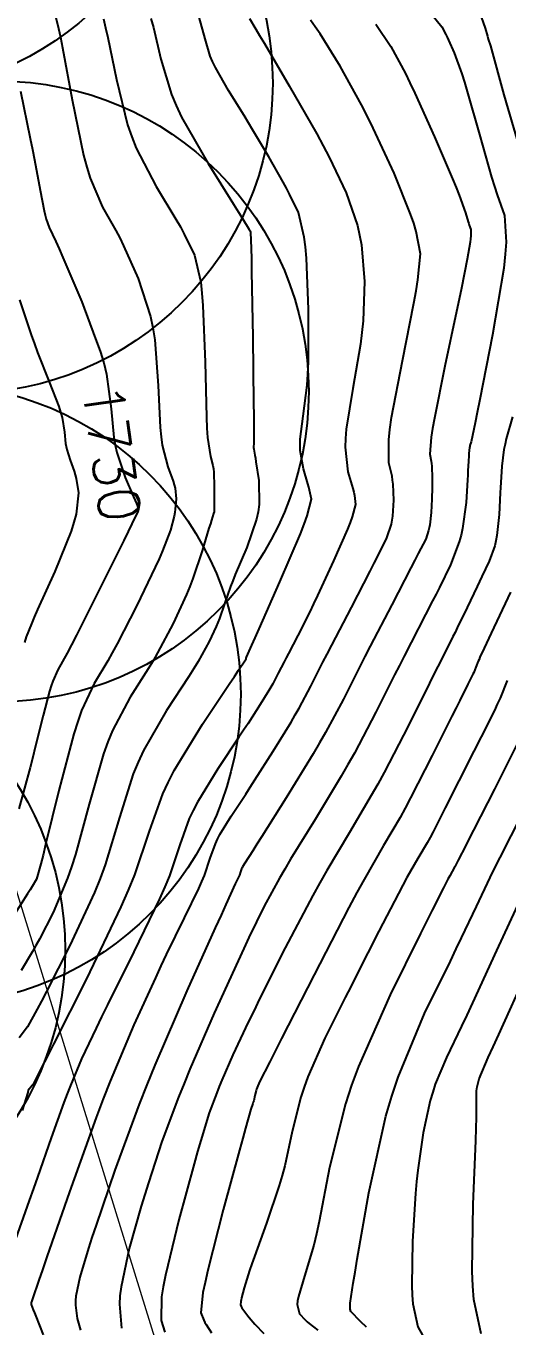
# Model space of a CAD drawing. Header units: metres. Extents: x 837117 to 838477, y 1189012 to 1191015.
# Drawn here: x 837739.2 to 837784.2, y 1189837.8 to 1189959.3 of the extents above; entities that cross this region are included whole.
import ezdxf

# ---------------------------------------------------------------- set-up
doc = ezdxf.new("R2010")
doc.units = ezdxf.units.M
doc.header["$LTSCALE"] = 0.3
for name, color, linetype in [('CIRCULOS', 60, 'Continuous'), ('COTAS 10', 1, 'Continuous'), ('COTAS INT', 252, 'Continuous')]:
    doc.layers.add(name, color=color, linetype=linetype)
doc.layers.add('Linea_Tendencia', color=51, linetype='Continuous', lineweight=20)
doc.styles.get("Standard").update_dxf_attribs({"font": 'simplex.shx'})

msp = doc.modelspace()

# ---------------------------------------------------------------- linework, layer by layer
at = {"layer": 'CIRCULOS'}
for centre in [(837725.715, 1189981.998), (837733.283, 1189954.003), (837736.655, 1189925.199), (837730.294, 1189896.905), (837713.869, 1189873.005)]:
    msp.add_circle(centre, 29, dxfattribs=at)
at = {"layer": 'COTAS 10'}
for points, elevation in [([(837760.11, 1189960.037), (837760.698, 1189959.057), (837761.059, 1189958.45), (837761.506, 1189957.696), (837763.834, 1189953.761), (837766.409, 1189949.256), (837767.011, 1189948.142), (837767.565, 1189947.087), (837769.163, 1189943.761), (837770.207, 1189940.698), (837770.411, 1189939.809), (837770.579, 1189938.901), (837770.875, 1189935.473), (837770.742, 1189931.783), (837770.638, 1189930.71), (837770.505, 1189929.615), (837769.784, 1189925.473), (837769.16, 1189921.672), (837769.089, 1189920.791), (837769.061, 1189919.984), (837769.328, 1189917.691), (837769.774, 1189916.124), (837769.86, 1189915.776), (837769.929, 1189915.464), (837770.04, 1189914.648), (837769.725, 1189913.489), (837769.525, 1189912.961), (837769.276, 1189912.343), (837767.97, 1189909.367), (837766.469, 1189906.134), (837766.098, 1189905.354), (837765.746, 1189904.625), (837764.633, 1189902.41), (837763.754, 1189900.719), (837763.548, 1189900.321), (837763.359, 1189899.953), (837762.812, 1189898.874), (837762.287, 1189897.891), (837762.111, 1189897.584), (837761.921, 1189897.261), (837761.126, 1189895.965), (837759.979, 1189894.192), (837759.568, 1189893.568), (837759.117, 1189892.887), (837757.147, 1189889.944), (837755.246, 1189886.837), (837754.837, 1189886.052), (837754.479, 1189885.299), (837753.61, 1189882.853), (837752.624, 1189879.958), (837752.191, 1189878.923), (837751.69, 1189877.787), (837749.304, 1189872.841), (837746.827, 1189867.897), (837746.269, 1189866.762), (837745.765, 1189865.728), (837744.406, 1189862.841), (837743.362, 1189860.359), (837743.057, 1189859.58), (837742.746, 1189858.762), (837741.565, 1189855.48), (837740.277, 1189851.793), (837739.899, 1189850.72), (837739.511, 1189849.624), (837738.031, 1189845.48)], 1740), ([(837738.698, 1189953.238), (837739.598, 1189948.832), (837739.805, 1189947.792), (837739.994, 1189946.83), (837740.524, 1189944.005), (837740.904, 1189942.062), (837740.999, 1189941.656), (837741.089, 1189941.307), (837741.377, 1189940.524), (837742.001, 1189939.208), (837742.303, 1189938.524), (837742.662, 1189937.701), (837744.426, 1189933.573), (837745.727, 1189930.1), (837746.146, 1189928.977), (837746.478, 1189927.859), (837746.746, 1189926.809), (837747.193, 1189923.573), (837747.414, 1189920.888), (837747.54, 1189920.184), (837747.694, 1189919.498), (837748.484, 1189917.163), (837749.267, 1189915.362), (837749.416, 1189915.011), (837749.537, 1189914.725), (837749.726, 1189914.229), (837749.719, 1189914.144), (837749.714, 1189914.117), (837749.708, 1189914.089), (837749.679, 1189913.975), (837749.122, 1189912.817), (837748.783, 1189912.13), (837748.365, 1189911.284), (837746.192, 1189906.909), (837743.94, 1189902.431), (837743.473, 1189901.522), (837743.074, 1189900.755), (837742.198, 1189899.178), (837741.723, 1189898.135), (837741.577, 1189897.705), (837741.425, 1189897.213), (837740.822, 1189894.929), (837740.082, 1189891.958), (837739.842, 1189891.033), (837739.588, 1189890.064), (837738.547, 1189886.197)], 1730), ([(837784.532, 1189906.45), (837783.254, 1189903.747), (837782.971, 1189903.149), (837782.719, 1189902.615), (837782.066, 1189901.229), (837781.673, 1189900.371), (837781.585, 1189900.17), (837781.505, 1189899.986), (837781.292, 1189899.453), (837781.084, 1189898.945), (837781.007, 1189898.776), (837780.922, 1189898.595), (837780.547, 1189897.841), (837779.775, 1189896.312), (837779.44, 1189895.642), (837779.052, 1189894.867), (837777.212, 1189891.176), (837775.187, 1189887.221), (837774.682, 1189886.278), (837774.201, 1189885.402), (837772.664, 1189882.788), (837770.828, 1189879.607), (837770.158, 1189878.374), (837769.418, 1189876.988), (837766.162, 1189870.71), (837763.121, 1189864.75), (837762.517, 1189863.565), (837762.017, 1189862.582), (837761.067, 1189860.71), (837760.83, 1189860.173), (837760.777, 1189860.03), (837760.731, 1189859.891), (837760.612, 1189859.412), (837760.507, 1189858.937), (837760.47, 1189858.8), (837760.43, 1189858.661), (837760.254, 1189858.139), (837759.734, 1189856.37), (837759.477, 1189855.444), (837759.171, 1189854.329), (837757.654, 1189848.727), (837756.215, 1189843.097), (837755.957, 1189841.964), (837755.76, 1189841.015), (837755.559, 1189839.127), (837755.832, 1189838.422), (837755.935, 1189838.22), (837756.049, 1189838.014), (837756.561, 1189837.244)], 1750), ([(837781.784, 1189837.147), (837781.102, 1189840.375), (837781.001, 1189841.613), (837780.937, 1189843.001), (837781.023, 1189849.26), (837781.278, 1189855.193), (837781.32, 1189856.376), (837781.351, 1189857.359), (837781.361, 1189859.249), (837781.357, 1189859.871), (837781.379, 1189860.055), (837781.411, 1189860.245), (837781.609, 1189860.972), (837782.454, 1189862.969), (837782.893, 1189863.958), (837783.422, 1189865.137), (837786.076, 1189870.972)], 1760)]:
    msp.add_lwpolyline(points, dxfattribs=dict(at, elevation=elevation))
at = {"layer": 'COTAS INT'}
for points, elevation in [([(837741.852, 1189960.764), (837742.261, 1189959.122), (837742.429, 1189958.298), (837742.622, 1189957.314), (837743.516, 1189952.429), (837744.595, 1189947.288), (837744.903, 1189946.143), (837745.216, 1189945.119), (837746.382, 1189942.429), (837747.618, 1189940.248), (837747.975, 1189939.545), (837748.339, 1189938.8), (837749.705, 1189935.752), (837750.849, 1189932.194), (837751.073, 1189931.127), (837751.256, 1189930.026), (837751.579, 1189925.752), (837751.752, 1189921.845), (837751.84, 1189920.974), (837751.945, 1189920.195), (837752.469, 1189918.145), (837752.979, 1189916.805), (837753.075, 1189916.473), (837753.152, 1189916.159), (837753.268, 1189915.169), (837753.177, 1189914.186), (837753.123, 1189913.876), (837753.057, 1189913.55), (837752.715, 1189912.238), (837751.978, 1189910.298), (837751.662, 1189909.576), (837751.298, 1189908.775), (837749.58, 1189905.213), (837747.73, 1189901.61), (837747.282, 1189900.782), (837746.862, 1189900.027), (837745.579, 1189897.913), (837744.403, 1189895.385), (837744.051, 1189894.369), (837743.687, 1189893.216), (837742.276, 1189887.913), (837741.051, 1189882.872), (837740.804, 1189881.885), (837740.598, 1189881.076), (837740.188, 1189879.628), (837739.79, 1189878.954), (837739.591, 1189878.632), (837739.354, 1189878.252), (837738.176, 1189876.39)], 1732), ([(837750.896, 1189960.039), (837751.136, 1189959.208), (837751.81, 1189956.238), (837752.806, 1189952.95), (837753.25, 1189951.919), (837753.767, 1189950.835), (837756.238, 1189946.485), (837758.621, 1189942.688), (837759.082, 1189941.953), (837759.457, 1189941.355), (837760.092, 1189940.339), (837760.156, 1189940.227), (837760.171, 1189940.199), (837760.184, 1189940.173), (837760.223, 1189940.092), (837760.272, 1189938.544), (837760.292, 1189937.594), (837760.314, 1189936.418), (837760.417, 1189930.285), (837760.505, 1189924.123), (837760.517, 1189922.928), (837760.525, 1189921.955), (837760.51, 1189920.285), (837760.481, 1189920.075), (837760.48, 1189920.021), (837760.481, 1189919.969), (837760.511, 1189919.799), (837760.616, 1189919.256), (837760.665, 1189918.969), (837760.723, 1189918.623), (837761.004, 1189916.88), (837761.035, 1189914.623), (837760.934, 1189913.953), (837760.786, 1189913.262), (837759.858, 1189910.606), (837758.786, 1189908.106), (837758.547, 1189907.514), (837758.333, 1189906.965), (837757.772, 1189905.348), (837757.313, 1189903.996), (837757.165, 1189903.615), (837757.007, 1189903.232), (837756.357, 1189901.823), (837755.309, 1189899.967), (837754.9, 1189899.301), (837754.439, 1189898.57), (837752.342, 1189895.383), (837750.187, 1189891.649), (837749.689, 1189890.574), (837749.233, 1189889.481), (837747.943, 1189885.383), (837746.619, 1189880.985), (837746.143, 1189879.702), (837745.618, 1189878.392), (837743.325, 1189873.426), (837741.131, 1189869.13), (837740.669, 1189868.241), (837740.27, 1189867.483), (837739.351, 1189865.833), (837738.584, 1189864.822)], 1736), ([(837746.447, 1189959.997), (837746.663, 1189959.168), (837746.879, 1189958.261), (837747.663, 1189954.333), (837748.712, 1189950.1), (837749.096, 1189949), (837749.52, 1189947.931), (837751.388, 1189944.333), (837753.236, 1189941.287), (837753.647, 1189940.566), (837754.016, 1189939.898), (837754.985, 1189937.93), (837755.552, 1189935.411), (837755.668, 1189934.395), (837755.765, 1189933.242), (837755.966, 1189927.93), (837756.09, 1189922.802), (837756.14, 1189921.764), (837756.196, 1189920.893), (837756.454, 1189919.126), (837756.691, 1189918.275), (837756.735, 1189917.98), (837756.769, 1189917.659), (837756.813, 1189916.287), (837756.802, 1189915.023), (837756.801, 1189914.77), (837756.802, 1189914.559), (837756.82, 1189914.015), (837756.815, 1189913.976), (837756.808, 1189913.938), (837756.76, 1189913.795), (837756.558, 1189913.174), (837756.454, 1189912.834), (837756.328, 1189912.421), (837755.699, 1189910.323), (837754.814, 1189907.713), (837754.527, 1189906.978), (837754.222, 1189906.238), (837752.969, 1189903.518), (837751.519, 1189900.788), (837751.091, 1189900.041), (837750.65, 1189899.298), (837748.961, 1189896.648), (837747.295, 1189893.517), (837746.87, 1189892.472), (837746.46, 1189891.349), (837745.109, 1189886.648), (837743.835, 1189881.928), (837743.473, 1189880.794), (837743.108, 1189879.734), (837741.757, 1189876.527), (837740.461, 1189874.042), (837740.13, 1189873.437), (837739.812, 1189872.868), (837738.763, 1189871.111)], 1734), ([(837738.876, 1189858.027), (837739.419, 1189859.703), (837739.461, 1189859.925), (837739.485, 1189859.983), (837739.513, 1189860.039), (837739.655, 1189860.229), (837739.804, 1189860.388), (837739.837, 1189860.424), (837739.865, 1189860.458), (837739.938, 1189860.554), (837740.728, 1189862.099), (837741.208, 1189863.046), (837741.802, 1189864.218), (837744.894, 1189870.326), (837748.128, 1189877.05), (837748.812, 1189878.611), (837749.404, 1189880.041), (837750.776, 1189884.118), (837752.006, 1189887.613), (837752.507, 1189888.676), (837753.079, 1189889.781), (837755.724, 1189894.118), (837758.227, 1189897.842), (837758.709, 1189898.561), (837759.099, 1189899.145), (837759.746, 1189900.127), (837759.791, 1189900.225), (837759.813, 1189900.279), (837759.845, 1189900.373), (837760.338, 1189901.51), (837760.64, 1189902.194), (837761.013, 1189903.037), (837762.955, 1189907.418), (837764.873, 1189911.903), (837765.23, 1189912.813), (837765.512, 1189913.579), (837765.903, 1189915.148), (837765.727, 1189915.964), (837765.652, 1189916.257), (837765.565, 1189916.578), (837765.155, 1189917.976), (837764.858, 1189919.692), (837764.843, 1189920.214), (837764.857, 1189920.756), (837765.147, 1189922.879), (837765.515, 1189925.785), (837765.578, 1189926.819), (837765.623, 1189927.953), (837765.646, 1189932.879), (837765.446, 1189937.66), (837765.352, 1189938.701), (837765.24, 1189939.621), (837764.693, 1189941.927), (837763.869, 1189943.64), (837763.582, 1189944.186), (837763.269, 1189944.764), (837761.927, 1189947.112), (837760.428, 1189949.618), (837760.017, 1189950.295), (837759.608, 1189950.966), (837758.143, 1189953.328), (837756.923, 1189955.476), (837756.668, 1189956.011), (837756.449, 1189956.52), (837755.957, 1189958.143), (837755.394, 1189960.155)], 1738), ([(837777.155, 1189960.412), (837778.098, 1189959.266), (837778.484, 1189958.546), (837778.607, 1189958.295), (837778.737, 1189958.022), (837779.266, 1189956.849), (837779.978, 1189954.876), (837780.223, 1189954.098), (837780.49, 1189953.22), (837781.628, 1189949.211), (837782.762, 1189945.21), (837783.027, 1189944.337), (837783.27, 1189943.566), (837783.969, 1189941.628), (837784.136, 1189939.146), (837784.043, 1189938.031), (837783.891, 1189936.732), (837782.839, 1189930.498), (837781.653, 1189924.437), (837781.416, 1189923.247), (837781.219, 1189922.268), (837780.835, 1189920.498), (837780.732, 1189920.136), (837780.711, 1189920.046), (837780.694, 1189919.96), (837780.658, 1189919.687), (837780.641, 1189919.387), (837780.635, 1189919.284), (837780.629, 1189919.173), (837780.603, 1189918.701), (837780.549, 1189917.784), (837780.525, 1189917.393), (837780.497, 1189916.942), (837780.367, 1189914.816), (837780.05, 1189912.396), (837779.905, 1189911.759), (837779.736, 1189911.137), (837778.918, 1189909.011), (837777.874, 1189906.886), (837777.562, 1189906.264), (837777.239, 1189905.628), (837774.569, 1189900.455), (837774.137, 1189899.608), (837773.689, 1189898.723), (837771.934, 1189895.222), (837769.93, 1189891.412), (837769.326, 1189890.333), (837768.699, 1189889.244), (837766.257, 1189885.222), (837763.953, 1189881.489), (837763.414, 1189880.581), (837762.917, 1189879.728), (837761.48, 1189877.101), (837760.059, 1189874.187), (837759.572, 1189873.152), (837759.046, 1189872.018), (837756.809, 1189867.101), (837754.541, 1189861.88), (837753.994, 1189860.555), (837753.483, 1189859.282), (837751.93, 1189855.12), (837750.655, 1189851.262), (837750.319, 1189850.18), (837749.99, 1189849.093), (837748.864, 1189845.12), (837748.1, 1189841.539), (837747.999, 1189840.698), (837747.946, 1189839.923), (837748.157, 1189837.672)], 1746), ([(837781.625, 1189960.634), (837782.146, 1189959.15), (837782.376, 1189958.39), (837782.454, 1189958.124), (837782.643, 1189957.478), (837783.916, 1189952.925), (837785.33, 1189948.02)], 1748), ([(837740.841, 1189837.071), (837740.167, 1189838.794), (837740.035, 1189839.131), (837739.927, 1189839.406), (837739.736, 1189839.89), (837739.732, 1189840.025), (837739.741, 1189840.08), (837739.755, 1189840.142), (837739.846, 1189840.429), (837740.451, 1189842.167), (837740.79, 1189843.144), (837741.203, 1189844.336), (837743.313, 1189850.429), (837745.814, 1189857.38), (837746.473, 1189859.111), (837747.118, 1189860.759), (837749.329, 1189866.016), (837751.34, 1189870.416), (837751.86, 1189871.524), (837752.363, 1189872.584), (837754.047, 1189876.016), (837755.375, 1189878.769), (837755.654, 1189879.401), (837755.895, 1189879.977), (837756.444, 1189881.588), (837756.927, 1189882.949), (837757.126, 1189883.368), (837757.354, 1189883.805), (837758.412, 1189885.534), (837759.772, 1189887.589), (837760.189, 1189888.231), (837760.624, 1189888.905), (837762.343, 1189891.603), (837763.998, 1189894.299), (837764.392, 1189894.972), (837764.759, 1189895.612), (837765.853, 1189897.657), (837766.99, 1189899.902), (837767.383, 1189900.668), (837767.811, 1189901.497), (837769.643, 1189905.015), (837771.4, 1189908.405), (837771.782, 1189909.153), (837772.118, 1189909.819), (837772.953, 1189911.536), (837773.384, 1189912.791), (837773.465, 1189913.165), (837773.53, 1189913.551), (837773.627, 1189915.041), (837773.549, 1189916.527), (837773.503, 1189916.91), (837773.448, 1189917.281), (837773.16, 1189918.52), (837773.137, 1189920.689), (837773.249, 1189921.647), (837773.411, 1189922.759), (837774.421, 1189928.067), (837775.496, 1189933.445), (837775.699, 1189934.601), (837775.861, 1189935.613), (837776.104, 1189938.067), (837775.711, 1189940.143), (837775.471, 1189940.916), (837775.175, 1189941.775), (837773.633, 1189945.596), (837771.697, 1189949.796), (837771.152, 1189950.894), (837770.603, 1189951.965), (837768.589, 1189955.596), (837766.722, 1189958.602), (837766.266, 1189959.277), (837765.836, 1189959.884)], 1742), ([(837771.938, 1189959.507), (837773.344, 1189957.431), (837774.694, 1189954.91), (837775.125, 1189954.032), (837775.58, 1189953.076), (837777.431, 1189948.972), (837779.1, 1189945.077), (837779.44, 1189944.252), (837779.729, 1189943.537), (837780.331, 1189941.872), (837780.561, 1189941.059), (837780.615, 1189940.881), (837780.664, 1189940.725), (837780.806, 1189940.331), (837780.825, 1189939.746), (837780.796, 1189939.47), (837780.753, 1189939.143), (837780.476, 1189937.548), (837779.93, 1189934.846), (837779.718, 1189933.822), (837779.479, 1189932.678), (837778.396, 1189927.548), (837777.417, 1189922.694), (837777.243, 1189921.724), (837777.112, 1189920.916), (837776.992, 1189919.349), (837777.119, 1189918.694), (837777.144, 1189918.462), (837777.165, 1189918.207), (837777.202, 1189917.101), (837777.194, 1189915.847), (837777.185, 1189915.499), (837777.174, 1189915.15), (837777.113, 1189913.888), (837776.986, 1189912.737), (837776.933, 1189912.459), (837776.873, 1189912.198), (837776.594, 1189911.402), (837775.907, 1189910.047), (837775.591, 1189909.433), (837775.219, 1189908.716), (837773.42, 1189905.266), (837771.413, 1189901.403), (837770.911, 1189900.426), (837770.432, 1189899.489), (837768.893, 1189896.439), (837767.231, 1189893.332), (837766.674, 1189892.36), (837766.075, 1189891.338), (837763.561, 1189887.241), (837761.269, 1189883.617), (837760.809, 1189882.893), (837760.427, 1189882.291), (837759.677, 1189881.124), (837759.462, 1189880.773), (837759.416, 1189880.684), (837759.376, 1189880.599), (837759.277, 1189880.323), (837759.166, 1189879.995), (837759.117, 1189879.878), (837759.06, 1189879.75), (837758.79, 1189879.19), (837757.899, 1189877.271), (837757.451, 1189876.286), (837756.915, 1189875.103), (837754.252, 1189869.19), (837751.25, 1189862.244), (837750.501, 1189860.409), (837749.788, 1189858.613), (837747.508, 1189852.447), (837745.76, 1189847.314), (837745.382, 1189846.17), (837745.051, 1189845.146), (837744.235, 1189842.447), (837743.884, 1189840.687), (837743.844, 1189840.256), (837743.83, 1189839.848), (837743.987, 1189838.577), (837744.318, 1189837.492)], 1744), ([(837738.597, 1189933.769), (837739.694, 1189930.498), (837739.998, 1189929.652), (837740.301, 1189928.831), (837741.394, 1189926.083), (837742.275, 1189923.794), (837742.445, 1189923.264), (837742.582, 1189922.778), (837742.807, 1189921.394), (837742.9, 1189920.33), (837742.954, 1189920.045), (837743.02, 1189919.765), (837743.358, 1189918.786), (837743.73, 1189917.739), (837743.818, 1189917.415), (837743.899, 1189917.077), (837744.135, 1189915.731), (837743.909, 1189913.727), (837743.698, 1189912.974), (837743.423, 1189912.135), (837741.896, 1189908.388), (837740.302, 1189904.829), (837739.985, 1189904.109), (837739.722, 1189903.503), (837739.222, 1189902.272), (837739.071, 1189901.758)], 1728), ([(837784.721, 1189922.812), (837784.137, 1189920.77), (837784.019, 1189920.261), (837783.919, 1189919.776), (837783.718, 1189918.231), (837783.631, 1189916.696), (837783.604, 1189916.218), (837783.576, 1189915.717), (837783.465, 1189913.716), (837783.251, 1189911.738), (837783.158, 1189911.251), (837783.051, 1189910.79), (837782.543, 1189909.346), (837781.858, 1189907.908), (837781.64, 1189907.451), (837781.409, 1189906.968), (837780.469, 1189905.013), (837779.554, 1189903.13), (837779.339, 1189902.693), (837779.14, 1189902.293), (837778.561, 1189901.152), (837777.724, 1189899.507), (837777.363, 1189898.789), (837776.946, 1189897.957), (837774.974, 1189894.005), (837772.707, 1189889.615), (837772.104, 1189888.507), (837771.511, 1189887.446), (837769.461, 1189884.005), (837767.336, 1189880.441), (837766.697, 1189879.304), (837766.036, 1189878.101), (837763.466, 1189873.21), (837761.062, 1189868.441), (837760.506, 1189867.315), (837759.998, 1189866.273), (837758.558, 1189863.21), (837757.532, 1189860.85), (837757.285, 1189860.251), (837757.054, 1189859.676), (837756.352, 1189857.794), (837755.55, 1189855.21), (837755.255, 1189854.191), (837754.93, 1189853.041), (837753.493, 1189847.794), (837752.244, 1189842.64), (837752.037, 1189841.548), (837751.889, 1189840.603), (837751.858, 1189838.4), (837752.212, 1189837.305)], 1748), ([(837784.23, 1189898.209), (837783.547, 1189896.547), (837783.296, 1189895.995), (837783.018, 1189895.403), (837781.791, 1189892.934), (837780.422, 1189890.256), (837780.055, 1189889.533), (837779.693, 1189888.817), (837778.43, 1189886.296), (837777.289, 1189884.068), (837777.004, 1189883.537), (837776.733, 1189883.043), (837775.868, 1189881.57), (837774.833, 1189879.779), (837774.456, 1189879.084), (837774.039, 1189878.304), (837772.205, 1189874.767), (837770.159, 1189870.74), (837769.61, 1189869.65), (837769.067, 1189868.571), (837767.167, 1189864.767), (837765.57, 1189861.159), (837765.219, 1189860.205), (837764.907, 1189859.269), (837764.106, 1189856.051), (837763.407, 1189852.86), (837763.159, 1189851.941), (837762.887, 1189851.007), (837761.706, 1189847.506), (837760.572, 1189844.388), (837760.329, 1189843.695), (837760.117, 1189843.075), (837759.609, 1189841.455), (837759.369, 1189840.516), (837759.326, 1189840.327), (837759.293, 1189840.169), (837759.26, 1189839.855), (837759.328, 1189839.707), (837759.359, 1189839.654), (837759.396, 1189839.596), (837759.573, 1189839.344), (837759.861, 1189838.971), (837759.968, 1189838.837), (837760.087, 1189838.69), (837760.612, 1189838.045), (837761.469, 1189837.189)], 1752), ([(837785.114, 1189892.211), (837783.035, 1189888.027), (837781.069, 1189884.201), (837780.67, 1189883.423), (837780.335, 1189882.767), (837779.647, 1189881.415), (837779.39, 1189880.914), (837779.326, 1189880.795), (837779.266, 1189880.684), (837779.071, 1189880.353), (837778.839, 1189879.95), (837778.754, 1189879.794), (837778.66, 1189879.619), (837778.248, 1189878.824), (837777.198, 1189876.73), (837776.702, 1189875.735), (837776.118, 1189874.561), (837773.267, 1189868.824), (837770.311, 1189862.146), (837769.66, 1189860.379), (837769.082, 1189858.647), (837767.601, 1189852.691), (837766.63, 1189847.653), (837766.374, 1189846.501), (837766.124, 1189845.454), (837765.264, 1189842.549), (837764.69, 1189840.658), (837764.619, 1189840.25), (837764.586, 1189839.892), (837764.786, 1189839.019), (837765.322, 1189838.454), (837765.502, 1189838.291), (837765.695, 1189838.125), (837766.505, 1189837.499)], 1754), ([(837771.06, 1189837.788), (837770.505, 1189838.317), (837769.591, 1189839.241), (837769.544, 1189839.454), (837769.538, 1189839.536), (837769.533, 1189839.627), (837769.539, 1189840.036), (837769.818, 1189841.9), (837769.986, 1189842.908), (837770.193, 1189844.129), (837771.27, 1189850.319), (837772.881, 1189857.502), (837773.425, 1189859.349), (837774.012, 1189861.136), (837776.486, 1189867.078), (837778.904, 1189871.984), (837779.456, 1189873.117), (837779.956, 1189874.153), (837781.337, 1189877.078), (837782.63, 1189879.796), (837783.075, 1189880.7), (837783.558, 1189881.67), (837785.616, 1189885.721)], 1756), ([(837785.602, 1189878.082), (837783.22, 1189872.963), (837780.967, 1189868.077), (837780.437, 1189866.944), (837779.949, 1189865.908), (837778.529, 1189862.963), (837777.493, 1189860.475), (837777.248, 1189859.728), (837777.02, 1189858.954), (837776.346, 1189855.948), (837775.853, 1189852.463), (837775.739, 1189851.388), (837775.636, 1189850.265), (837775.347, 1189845.814), (837775.29, 1189841.688), (837775.334, 1189840.77), (837775.403, 1189839.95), (837775.868, 1189837.8), (837776.73, 1189836.254)], 1758)]:
    msp.add_lwpolyline(points, dxfattribs=dict(at, elevation=elevation))
at = {"layer": 'Linea_Tendencia'}
msp.add_lwpolyline([(838041.852, 1190952.651), (838165.343, 1190589.154), (838075.416, 1190256.306), (838109.489, 1190042.064), (837622.868, 1190250.641), (837754.279, 1189827.032), (837723.495, 1189335.311)], dxfattribs=at)

# ---------------------------------------------------------------- texts
at = {"layer": 'COTAS 10', "insert": (837744.427, 1189925.671, 1730), "char_height": 3.8, "attachment_point": 7, "rotation": 278.00202}
msp.add_mtext('1730', dxfattribs=at)

doc.saveas('drawing.dxf')
